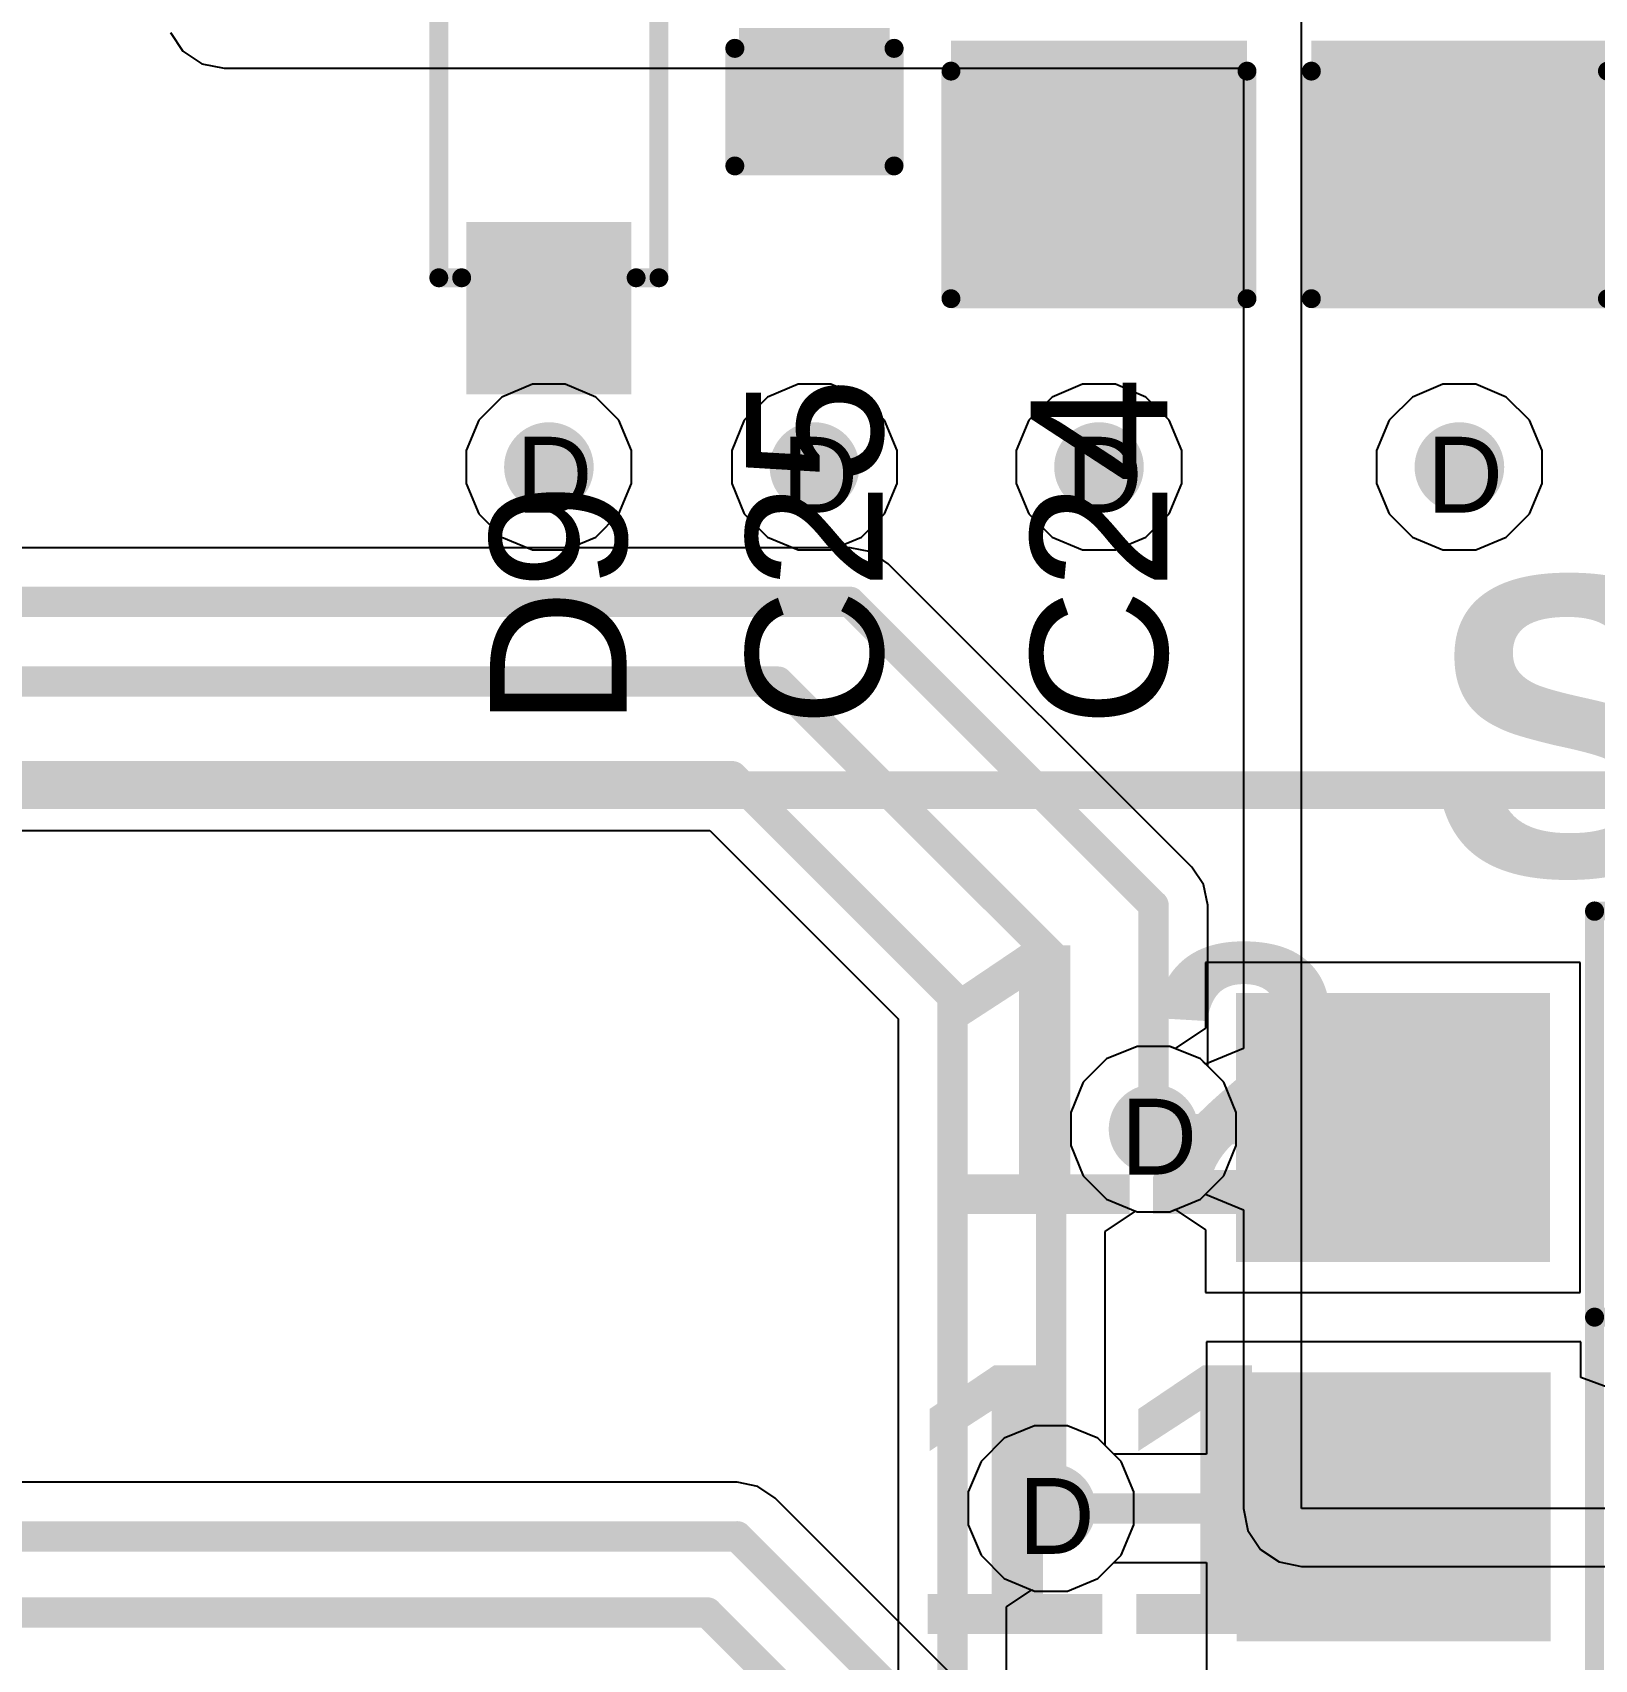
# Model space of a CAD drawing. Header units: inches. Extents: x -11 to 5428, y 0 to 5423.
# Drawn here: x 299.07 to 309.53, y 49.18 to 60.07 of the extents above; entities that cross this region are included whole.
import ezdxf

# ---------------------------------------------------------------- set-up
doc = ezdxf.new("R2010")
doc.units = ezdxf.units.IN
for name, color, linetype in [('Bottom Layer', 5, 'Continuous'), ('Dimension', 6, 'Continuous'), ('Drill Drawing', 1, 'Continuous'), ('GND', 16, 'Continuous'), ('PWR', 76, 'Continuous'), ('Top Layer', 1, 'Continuous'), ('Top Overlay', 2, 'Continuous'), ('Top Paste', 8, 'Continuous'), ('Top Solder', 216, 'Continuous'), ('Via Holes', 16, 'Continuous')]:
    doc.layers.add(name, color=color, linetype=linetype)
doc.styles.add('Arial', font='', dxfattribs={"height": 0.2})
doc.styles.add('Arial_Bold', font='', dxfattribs={"height": 0.2})
doc.styles.get('Arial').set_extended_font_data('Arial')
doc.styles.get('Arial_Bold').set_extended_font_data('Arial', bold=True)

# ---------------------------------------------------------------- blocks, each defined once
blk = doc.blocks.new('C___1206_581')
at = {"layer": 'Top Layer'}
for points in [[(-2.032, 0.889), (-0.508, 0.889), (-0.508, -0.889), (-2.032, -0.889)], [(0.508, 0.889), (2.032, 0.889), (2.032, -0.889), (0.508, -0.889)]]:
    blk.add_hatch(color=1, dxfattribs=at).paths.add_polyline_path(points)
at = {"layer": 'Top Paste'}
for points in [[(-2.032, 0.889), (-0.508, 0.889), (-0.508, -0.889), (-2.032, -0.889)], [(0.508, 0.889), (2.032, 0.889), (2.032, -0.889), (0.508, -0.889)]]:
    blk.add_hatch(color=8, dxfattribs=at).paths.add_polyline_path(points)
at = {"layer": 'Top Solder'}
for points in [[(-2.134, 0.991), (-0.406, 0.991), (-0.406, -0.991), (-2.134, -0.991)], [(0.406, 0.991), (2.134, 0.991), (2.134, -0.991), (0.406, -0.991)]]:
    blk.add_hatch(color=216, dxfattribs=at).paths.add_polyline_path(points)
at = {"layer": 'Top Overlay'}
for points in [[(-2.134, 0.991, 0.127, 0.127, 0), (-2.134, -0.991, 0.127, 0.127, 0)], [(-2.134, 0.991, 0.127, 0.127, 0), (-0.61, 0.991, 0.127, 0.127, 0)], [(0.61, 0.991, 0.127, 0.127, 0), (2.134, 0.991, 0.127, 0.127, 0)], [(2.134, 0.991, 0.127, 0.127, 0), (2.134, -0.991, 0.127, 0.127, 0)], [(-2.134, -0.991, 0.127, 0.127, 0), (-0.61, -0.991, 0.127, 0.127, 0)], [(0.61, -0.991, 0.127, 0.127, 0), (2.134, -0.991, 0.127, 0.127, 0)]]:
    blk.add_lwpolyline(points, format="xyseb", dxfattribs=at)
for points in [[(-2.165, 0.991, 0.0635, 0.0635, 1), (-2.102, 0.991, 0.0635, 0.0635, 1)], [(-2.165, 0.991, 0.0635, 0.0635, 1), (-2.102, 0.991, 0.0635, 0.0635, 1)], [(-0.641, 0.991, 0.0635, 0.0635, 1), (-0.578, 0.991, 0.0635, 0.0635, 1)], [(0.578, 0.991, 0.0635, 0.0635, 1), (0.641, 0.991, 0.0635, 0.0635, 1)], [(2.102, 0.991, 0.0635, 0.0635, 1), (2.165, 0.991, 0.0635, 0.0635, 1)], [(2.102, 0.991, 0.0635, 0.0635, 1), (2.165, 0.991, 0.0635, 0.0635, 1)], [(-2.165, -0.991, 0.0635, 0.0635, 1), (-2.102, -0.991, 0.0635, 0.0635, 1)], [(-2.165, -0.991, 0.0635, 0.0635, 1), (-2.102, -0.991, 0.0635, 0.0635, 1)], [(-0.641, -0.991, 0.0635, 0.0635, 1), (-0.578, -0.991, 0.0635, 0.0635, 1)], [(0.578, -0.991, 0.0635, 0.0635, 1), (0.641, -0.991, 0.0635, 0.0635, 1)], [(2.102, -0.991, 0.0635, 0.0635, 1), (2.165, -0.991, 0.0635, 0.0635, 1)], [(2.102, -0.991, 0.0635, 0.0635, 1), (2.165, -0.991, 0.0635, 0.0635, 1)]]:
    blk.add_lwpolyline(points, format="xyseb", close=True, dxfattribs=at)
blk = doc.blocks.new('C___1206_582')
at = {"layer": 'Top Layer'}
for points in [[(-2.032, 0.889), (-0.508, 0.889), (-0.508, -0.889), (-2.032, -0.889)], [(0.508, 0.889), (2.032, 0.889), (2.032, -0.889), (0.508, -0.889)]]:
    blk.add_hatch(color=1, dxfattribs=at).paths.add_polyline_path(points)
at = {"layer": 'Top Paste'}
for points in [[(-2.032, 0.889), (-0.508, 0.889), (-0.508, -0.889), (-2.032, -0.889)], [(0.508, 0.889), (2.032, 0.889), (2.032, -0.889), (0.508, -0.889)]]:
    blk.add_hatch(color=8, dxfattribs=at).paths.add_polyline_path(points)
at = {"layer": 'Top Solder'}
for points in [[(-2.134, 0.991), (-0.406, 0.991), (-0.406, -0.991), (-2.134, -0.991)], [(0.406, 0.991), (2.134, 0.991), (2.134, -0.991), (0.406, -0.991)]]:
    blk.add_hatch(color=216, dxfattribs=at).paths.add_polyline_path(points)
at = {"layer": 'Top Overlay'}
for points in [[(-2.134, 0.991, 0.127, 0.127, 0), (-2.134, -0.991, 0.127, 0.127, 0)], [(-2.134, 0.991, 0.127, 0.127, 0), (-0.61, 0.991, 0.127, 0.127, 0)], [(0.61, 0.991, 0.127, 0.127, 0), (2.134, 0.991, 0.127, 0.127, 0)], [(2.134, 0.991, 0.127, 0.127, 0), (2.134, -0.991, 0.127, 0.127, 0)], [(-2.134, -0.991, 0.127, 0.127, 0), (-0.61, -0.991, 0.127, 0.127, 0)], [(0.61, -0.991, 0.127, 0.127, 0), (2.134, -0.991, 0.127, 0.127, 0)]]:
    blk.add_lwpolyline(points, format="xyseb", dxfattribs=at)
for points in [[(-2.165, 0.991, 0.0635, 0.0635, 1), (-2.102, 0.991, 0.0635, 0.0635, 1)], [(-2.165, 0.991, 0.0635, 0.0635, 1), (-2.102, 0.991, 0.0635, 0.0635, 1)], [(-0.641, 0.991, 0.0635, 0.0635, 1), (-0.578, 0.991, 0.0635, 0.0635, 1)], [(0.578, 0.991, 0.0635, 0.0635, 1), (0.641, 0.991, 0.0635, 0.0635, 1)], [(2.102, 0.991, 0.0635, 0.0635, 1), (2.165, 0.991, 0.0635, 0.0635, 1)], [(2.102, 0.991, 0.0635, 0.0635, 1), (2.165, 0.991, 0.0635, 0.0635, 1)], [(-2.165, -0.991, 0.0635, 0.0635, 1), (-2.102, -0.991, 0.0635, 0.0635, 1)], [(-2.165, -0.991, 0.0635, 0.0635, 1), (-2.102, -0.991, 0.0635, 0.0635, 1)], [(-0.641, -0.991, 0.0635, 0.0635, 1), (-0.578, -0.991, 0.0635, 0.0635, 1)], [(0.578, -0.991, 0.0635, 0.0635, 1), (0.641, -0.991, 0.0635, 0.0635, 1)], [(2.102, -0.991, 0.0635, 0.0635, 1), (2.165, -0.991, 0.0635, 0.0635, 1)], [(2.102, -0.991, 0.0635, 0.0635, 1), (2.165, -0.991, 0.0635, 0.0635, 1)]]:
    blk.add_lwpolyline(points, format="xyseb", close=True, dxfattribs=at)
blk = doc.blocks.new('C___0603_583')
at = {"layer": 'Top Layer'}
for points in [[(-0.381, 0.445), (-0.381, -0.444), (-1.143, -0.444), (-1.143, 0.445)], [(1.143, 0.445), (1.143, -0.444), (0.381, -0.444), (0.381, 0.445)]]:
    blk.add_hatch(color=1, dxfattribs=at).paths.add_polyline_path(points)
at = {"layer": 'Top Paste'}
for points in [[(-0.381, 0.445), (-0.381, -0.444), (-1.143, -0.444), (-1.143, 0.445)], [(1.143, 0.445), (1.143, -0.444), (0.381, -0.444), (0.381, 0.445)]]:
    blk.add_hatch(color=8, dxfattribs=at).paths.add_polyline_path(points)
at = {"layer": 'Top Solder'}
for points in [[(-0.321, 0.505), (-0.321, -0.504), (-1.203, -0.504), (-1.203, 0.505)], [(1.203, 0.505), (1.203, -0.504), (0.321, -0.504), (0.321, 0.505)]]:
    blk.add_hatch(color=216, dxfattribs=at).paths.add_polyline_path(points)
at = {"layer": 'Top Overlay'}
for points in [[(-1.245, 0.533, 0.127, 0.127, 0), (-1.245, -0.533, 0.127, 0.127, 0)], [(-1.245, 0.533, 0.127, 0.127, 0), (-0.457, 0.533, 0.127, 0.127, 0)], [(0.457, 0.533, 0.127, 0.127, 0), (1.245, 0.533, 0.127, 0.127, 0)], [(1.245, 0.533, 0.127, 0.127, 0), (1.245, -0.533, 0.127, 0.127, 0)], [(-1.245, -0.533, 0.127, 0.127, 0), (-0.457, -0.533, 0.127, 0.127, 0)], [(0.457, -0.533, 0.127, 0.127, 0), (1.245, -0.533, 0.127, 0.127, 0)]]:
    blk.add_lwpolyline(points, format="xyseb", dxfattribs=at)
for points in [[(-1.276, 0.533, 0.0635, 0.0635, 1), (-1.213, 0.533, 0.0635, 0.0635, 1)], [(-1.276, 0.533, 0.0635, 0.0635, 1), (-1.213, 0.533, 0.0635, 0.0635, 1)], [(-0.489, 0.533, 0.0635, 0.0635, 1), (-0.425, 0.533, 0.0635, 0.0635, 1)], [(0.425, 0.533, 0.0635, 0.0635, 1), (0.489, 0.533, 0.0635, 0.0635, 1)], [(1.213, 0.533, 0.0635, 0.0635, 1), (1.276, 0.533, 0.0635, 0.0635, 1)], [(1.213, 0.533, 0.0635, 0.0635, 1), (1.276, 0.533, 0.0635, 0.0635, 1)], [(-1.276, -0.533, 0.0635, 0.0635, 1), (-1.213, -0.533, 0.0635, 0.0635, 1)], [(-1.276, -0.533, 0.0635, 0.0635, 1), (-1.213, -0.533, 0.0635, 0.0635, 1)], [(-0.489, -0.533, 0.0635, 0.0635, 1), (-0.425, -0.533, 0.0635, 0.0635, 1)], [(0.425, -0.533, 0.0635, 0.0635, 1), (0.489, -0.533, 0.0635, 0.0635, 1)], [(1.213, -0.533, 0.0635, 0.0635, 1), (1.276, -0.533, 0.0635, 0.0635, 1)], [(1.213, -0.533, 0.0635, 0.0635, 1), (1.276, -0.533, 0.0635, 0.0635, 1)]]:
    blk.add_lwpolyline(points, format="xyseb", close=True, dxfattribs=at)
blk = doc.blocks.new('SOD_123_603')
at = {"layer": 'Top Layer'}
for points in [[(-1.1, 0.45), (-1.1, -0.45), (-2.05, -0.45), (-2.05, 0.45)], [(2.05, 0.45), (2.05, -0.45), (1.1, -0.45), (1.1, 0.45)]]:
    blk.add_hatch(color=1, dxfattribs=at).paths.add_polyline_path(points)
at = {"layer": 'Top Overlay'}
for points in [[(0.965, 0.508), (2.819, 0.508), (2.819, 0.8), (0.965, 0.8)], [(2.122, -0.788), (2.822, -0.788), (2.822, 0.787), (2.122, 0.787)], [(0.965, -0.8), (2.819, -0.8), (2.819, -0.508), (0.965, -0.508)]]:
    blk.add_hatch(color=2, dxfattribs=at).paths.add_polyline_path(points)
at = {"layer": 'Top Paste'}
for points in [[(-1.1, 0.45), (-1.1, -0.45), (-2.05, -0.45), (-2.05, 0.45)], [(2.05, 0.45), (2.05, -0.45), (1.1, -0.45), (1.1, 0.45)]]:
    blk.add_hatch(color=8, dxfattribs=at).paths.add_polyline_path(points)
at = {"layer": 'Top Solder'}
for points in [[(-0.998, 0.552), (-0.998, -0.552), (-2.152, -0.552), (-2.152, 0.552)], [(2.152, 0.552), (2.152, -0.552), (0.998, -0.552), (0.998, 0.552)]]:
    blk.add_hatch(color=216, dxfattribs=at).paths.add_polyline_path(points)
at = {"layer": 'Top Overlay'}
for points in [[(-1.372, 0.737, 0.127, 0.127, 0), (-1.372, 0.584, 0.127, 0.127, 0)], [(-1.372, 0.737, 0.127, 0.127, 0), (0.965, 0.737, 0.127, 0.127, 0)], [(-1.372, -0.584, 0.127, 0.127, 0), (-1.372, -0.737, 0.127, 0.127, 0)], [(-1.372, -0.737, 0.127, 0.127, 0), (0.965, -0.737, 0.127, 0.127, 0)]]:
    blk.add_lwpolyline(points, format="xyseb", dxfattribs=at)
for points in [[(-1.403, 0.737, 0.0635, 0.0635, 1), (-1.34, 0.737, 0.0635, 0.0635, 1)], [(-1.403, 0.737, 0.0635, 0.0635, 1), (-1.34, 0.737, 0.0635, 0.0635, 1)], [(0.933, 0.737, 0.0635, 0.0635, 1), (0.997, 0.737, 0.0635, 0.0635, 1)], [(-1.403, 0.584, 0.0635, 0.0635, 1), (-1.34, 0.584, 0.0635, 0.0635, 1)], [(-1.403, -0.584, 0.0635, 0.0635, 1), (-1.34, -0.584, 0.0635, 0.0635, 1)], [(-1.403, -0.737, 0.0635, 0.0635, 1), (-1.34, -0.737, 0.0635, 0.0635, 1)], [(-1.403, -0.737, 0.0635, 0.0635, 1), (-1.34, -0.737, 0.0635, 0.0635, 1)], [(0.933, -0.737, 0.0635, 0.0635, 1), (0.997, -0.737, 0.0635, 0.0635, 1)]]:
    blk.add_lwpolyline(points, format="xyseb", close=True, dxfattribs=at)
blk = doc.blocks.new('DSIC07LS_P_647')
at = {"layer": 'Top Layer'}
for points in [[(6.77, 5.45), (8.47, 5.45), (8.47, 3.45), (6.77, 3.45)], [(4.23, 5.445), (5.93, 5.445), (5.93, 3.445), (4.23, 3.445)]]:
    blk.add_hatch(color=1, dxfattribs=at).paths.add_polyline_path(points)
at = {"layer": 'Top Paste'}
for points in [[(6.77, 5.45), (8.47, 5.45), (8.47, 3.45), (6.77, 3.45)], [(4.23, 5.445), (5.93, 5.445), (5.93, 3.445), (4.23, 3.445)]]:
    blk.add_hatch(color=8, dxfattribs=at).paths.add_polyline_path(points)
at = {"layer": 'Top Solder'}
for points in [[(4.179, 5.496), (5.981, 5.496), (5.981, 3.394), (4.179, 3.394)], [(6.719, 5.501), (8.521, 5.501), (8.521, 3.399), (6.719, 3.399)]]:
    blk.add_hatch(color=216, dxfattribs=at).paths.add_polyline_path(points)
at = {"layer": 'Top Overlay'}
for points in [[(-9.068, 3.1, 0.127, 0.127, 0), (9.068, 3.1, 0.127, 0.127, 0)], [(6.35, 3.1, 0.127, 0.127, 0), (6.35, -3.1, 0.127, 0.127, 0)], [(9.07, 3.1, 0.127, 0.127, 0), (9.07, -3.1, 0.127, 0.127, 0)]]:
    blk.add_lwpolyline(points, format="xyseb", dxfattribs=at)
for points in [[(6.318, 3.1, 0.0635, 0.0635, 1), (6.382, 3.1, 0.0635, 0.0635, 1)], [(9.036, 3.1, 0.0635, 0.0635, 1), (9.1, 3.1, 0.0635, 0.0635, 1)], [(9.038, 3.1, 0.0635, 0.0635, 1), (9.102, 3.1, 0.0635, 0.0635, 1)]]:
    blk.add_lwpolyline(points, format="xyseb", close=True, dxfattribs=at)

msp = doc.modelspace()

# ---------------------------------------------------------------- hatches: boundary and pattern name
at = {"layer": 'Bottom Layer'}
h = msp.add_hatch(color=5, dxfattribs=at)
edge = h.paths.add_edge_path()
edge.add_arc((302.53, 57.164), 0.3, 0, 360)
h = msp.add_hatch(color=5, dxfattribs=at)
edge = h.paths.add_edge_path()
edge.add_arc((304.308, 57.164), 0.3, 0, 360)
h = msp.add_hatch(color=5, dxfattribs=at)
edge = h.paths.add_edge_path()
edge.add_arc((306.213, 57.164), 0.3, 0, 360)
h = msp.add_hatch(color=5, dxfattribs=at)
edge = h.paths.add_edge_path()
edge.add_arc((308.626, 57.164), 0.3, 0, 360)
h = msp.add_hatch(color=5, dxfattribs=at)
edge = h.paths.add_edge_path()
edge.add_arc((306.578, 52.73), 0.3, 0, 360)
h = msp.add_hatch(color=5, dxfattribs=at)
edge = h.paths.add_edge_path()
edge.add_arc((305.892, 50.19), 0.3, 0, 360)
at = {"layer": 'GND'}
h = msp.add_hatch(color=16, dxfattribs=at)
edge = h.paths.add_edge_path()
edge.add_arc((302.53, 57.164), 0.3, 0, 360)
h = msp.add_hatch(color=16, dxfattribs=at)
edge = h.paths.add_edge_path()
edge.add_arc((304.308, 57.164), 0.3, 0, 360)
h = msp.add_hatch(color=16, dxfattribs=at)
edge = h.paths.add_edge_path()
edge.add_arc((306.213, 57.164), 0.3, 0, 360)
h = msp.add_hatch(color=16, dxfattribs=at)
edge = h.paths.add_edge_path()
edge.add_arc((308.626, 57.164), 0.3, 0, 360)
h = msp.add_hatch(color=16, dxfattribs=at)
edge = h.paths.add_edge_path()
edge.add_arc((306.578, 52.73), 0.3, 0, 360)
h = msp.add_hatch(color=16, dxfattribs=at)
edge = h.paths.add_edge_path()
edge.add_arc((305.892, 50.19), 0.3, 0, 360)
at = {"layer": 'PWR'}
h = msp.add_hatch(color=76, dxfattribs=at)
edge = h.paths.add_edge_path()
edge.add_arc((302.53, 57.164), 0.3, 0, 360)
h = msp.add_hatch(color=76, dxfattribs=at)
edge = h.paths.add_edge_path()
edge.add_arc((304.308, 57.164), 0.3, 0, 360)
h = msp.add_hatch(color=76, dxfattribs=at)
edge = h.paths.add_edge_path()
edge.add_arc((306.213, 57.164), 0.3, 0, 360)
h = msp.add_hatch(color=76, dxfattribs=at)
edge = h.paths.add_edge_path()
edge.add_arc((308.626, 57.164), 0.3, 0, 360)
h = msp.add_hatch(color=76, dxfattribs=at)
edge = h.paths.add_edge_path()
edge.add_arc((306.578, 52.73), 0.3, 0, 360)
h = msp.add_hatch(color=76, dxfattribs=at)
edge = h.paths.add_edge_path()
edge.add_arc((305.892, 50.19), 0.3, 0, 360)
at = {"layer": 'Top Layer'}
h = msp.add_hatch(color=1, dxfattribs=at)
edge = h.paths.add_edge_path()
edge.add_arc((302.53, 57.164), 0.3, 0, 360)
h = msp.add_hatch(color=1, dxfattribs=at)
edge = h.paths.add_edge_path()
edge.add_arc((304.308, 57.164), 0.3, 0, 360)
h = msp.add_hatch(color=1, dxfattribs=at)
edge = h.paths.add_edge_path()
edge.add_arc((306.213, 57.164), 0.3, 0, 360)
h = msp.add_hatch(color=1, dxfattribs=at)
edge = h.paths.add_edge_path()
edge.add_arc((308.626, 57.164), 0.3, 0, 360)
h = msp.add_hatch(color=1, dxfattribs=at)
edge = h.paths.add_edge_path()
edge.add_arc((306.578, 52.73), 0.3, 0, 360)
h = msp.add_hatch(color=1, dxfattribs=at)
edge = h.paths.add_edge_path()
edge.add_arc((305.892, 50.19), 0.3, 0, 360)
at = {"layer": 'Via Holes'}
h = msp.add_hatch(color=7, dxfattribs=at)
edge = h.paths.add_edge_path()
edge.add_arc((302.53, 57.164), 0.15, 0, 360)
h = msp.add_hatch(color=7, dxfattribs=at)
edge = h.paths.add_edge_path()
edge.add_arc((304.308, 57.164), 0.15, 0, 360)
h = msp.add_hatch(color=7, dxfattribs=at)
edge = h.paths.add_edge_path()
edge.add_arc((306.213, 57.164), 0.15, 0, 360)
h = msp.add_hatch(color=7, dxfattribs=at)
edge = h.paths.add_edge_path()
edge.add_arc((308.626, 57.164), 0.15, 0, 360)
h = msp.add_hatch(color=7, dxfattribs=at)
edge = h.paths.add_edge_path()
edge.add_arc((306.578, 52.73), 0.15, 0, 360)
h = msp.add_hatch(color=7, dxfattribs=at)
edge = h.paths.add_edge_path()
edge.add_arc((305.892, 50.19), 0.15, 0, 360)

# ---------------------------------------------------------------- linework, layer by layer
at = {"layer": 'Bottom Layer'}
for p, q in [((304.546, 56.624), (283.832, 56.624)), ((304.685, 56.596), (304.546, 56.624)), ((304.546, 56.624), (304.546, 56.624)), ((304.802, 56.517), (304.685, 56.596)), ((306.834, 54.485), (304.802, 56.517)), ((292.245, 54.731), (303.608, 54.731)), ((303.608, 54.731), (304.869, 53.469)), ((306.913, 54.368), (306.834, 54.485)), ((306.834, 54.485), (306.834, 54.485)), ((306.941, 54.229), (306.913, 54.368)), ((306.941, 53.151), (306.941, 54.229)), ((306.941, 54.229), (306.941, 54.229)), ((304.869, 53.469), (304.869, 43.002)), ((307.048, 53.044), (306.941, 53.151)), ((307.132, 52.841), (307.048, 53.044)), ((307.132, 52.62), (307.132, 52.841)), ((307.048, 52.417), (307.132, 52.62)), ((306.892, 52.261), (307.048, 52.417)), ((306.688, 52.176), (306.892, 52.261)), ((306.255, 52.045), (306.458, 52.18)), ((306.458, 52.18), (306.468, 52.176)), ((306.468, 52.176), (306.688, 52.176)), ((306.255, 50.611), (306.255, 52.045)), ((306.362, 50.504), (306.255, 50.611)), ((306.446, 50.301), (306.362, 50.504)), ((306.446, 50.08), (306.446, 50.301)), ((306.362, 49.877), (306.446, 50.08)), ((306.206, 49.721), (306.362, 49.877)), ((306.002, 49.636), (306.206, 49.721)), ((305.594, 49.531), (305.763, 49.644)), ((305.763, 49.644), (305.782, 49.636)), ((305.782, 49.636), (306.002, 49.636)), ((305.594, 43.002), (305.594, 49.531))]:
    msp.add_line(p, q, dxfattribs=at)
for points in [[(283.411, 56.261, 0.203, 0.203, 0), (304.546, 56.261, 0.203, 0.203, 0)], [(304.546, 56.261, 0.203, 0.203, 0), (306.578, 54.229, 0.203, 0.203, 0)], [(286.409, 55.727, 0.203, 0.203, 0), (304.064, 55.727, 0.203, 0.203, 0)], [(304.064, 55.727, 0.203, 0.203, 0), (305.892, 53.899, 0.203, 0.203, 0)], [(288.209, 55.093, 0.203, 0.203, 0), (303.758, 55.093, 0.203, 0.203, 0)], [(303.758, 55.093, 0.203, 0.203, 0), (305.232, 53.619, 0.203, 0.203, 0)], [(306.578, 52.73, 0.203, 0.203, 0), (306.578, 54.229, 0.203, 0.203, 0)], [(305.892, 50.19, 0.203, 0.203, 0), (305.892, 53.899, 0.203, 0.203, 0)], [(305.232, 42.581, 0.203, 0.203, 0), (305.232, 53.619, 0.203, 0.203, 0)]]:
    msp.add_lwpolyline(points, format="xyseb", dxfattribs=at)
for points in [[(304.495, 56.261, 0.102, 0.102, 1), (304.597, 56.261, 0.102, 0.102, 1)], [(304.495, 56.261, 0.102, 0.102, 1), (304.597, 56.261, 0.102, 0.102, 1)], [(304.014, 55.727, 0.102, 0.102, 1), (304.115, 55.727, 0.102, 0.102, 1)], [(304.014, 55.727, 0.102, 0.102, 1), (304.115, 55.727, 0.102, 0.102, 1)], [(303.707, 55.093, 0.102, 0.102, 1), (303.809, 55.093, 0.102, 0.102, 1)], [(303.707, 55.093, 0.102, 0.102, 1), (303.809, 55.093, 0.102, 0.102, 1)], [(306.527, 54.229, 0.102, 0.102, 1), (306.629, 54.229, 0.102, 0.102, 1)], [(306.527, 54.229, 0.102, 0.102, 1), (306.629, 54.229, 0.102, 0.102, 1)], [(305.841, 53.899, 0.102, 0.102, 1), (305.943, 53.899, 0.102, 0.102, 1)], [(305.841, 53.899, 0.102, 0.102, 1), (305.943, 53.899, 0.102, 0.102, 1)], [(305.181, 53.619, 0.102, 0.102, 1), (305.283, 53.619, 0.102, 0.102, 1)], [(305.181, 53.619, 0.102, 0.102, 1), (305.283, 53.619, 0.102, 0.102, 1)], [(306.527, 52.73, 0.102, 0.102, 1), (306.629, 52.73, 0.102, 0.102, 1)], [(305.841, 50.19, 0.102, 0.102, 1), (305.943, 50.19, 0.102, 0.102, 1)]]:
    msp.add_lwpolyline(points, format="xyseb", close=True, dxfattribs=at)
at = {"layer": 'Dimension'}
msp.add_lwpolyline([(0, 55, 0.254, 0.254, 0), (344, 55, 0.254, 0.254, 0)], format="xyseb", dxfattribs=at)
at = {"layer": 'GND'}
for p, q in [((306.468, 53.284), (306.264, 53.2)), ((306.688, 53.284), (306.468, 53.284)), ((306.892, 53.2), (306.688, 53.284)), ((306.264, 53.2), (306.108, 53.044)), ((307.048, 53.044), (306.892, 53.2)), ((306.108, 53.044), (306.024, 52.841)), ((307.132, 52.841), (307.048, 53.044)), ((306.024, 52.841), (306.024, 52.62)), ((307.132, 52.62), (307.132, 52.841)), ((306.024, 52.62), (306.108, 52.417)), ((307.048, 52.417), (307.132, 52.62)), ((306.108, 52.417), (306.264, 52.261)), ((306.892, 52.261), (307.048, 52.417)), ((306.264, 52.261), (306.468, 52.176)), ((306.688, 52.176), (306.892, 52.261)), ((306.468, 52.176), (306.688, 52.176)), ((305.782, 50.744), (305.578, 50.66)), ((306.002, 50.744), (305.782, 50.744)), ((306.206, 50.66), (306.002, 50.744)), ((305.578, 50.66), (305.423, 50.504)), ((306.362, 50.504), (306.206, 50.66)), ((305.423, 50.504), (305.338, 50.301)), ((306.446, 50.301), (306.362, 50.504)), ((305.338, 50.301), (305.338, 50.08)), ((306.446, 50.08), (306.446, 50.301)), ((305.338, 50.08), (305.423, 49.877)), ((306.362, 49.877), (306.446, 50.08)), ((305.423, 49.877), (305.578, 49.721)), ((306.206, 49.721), (306.362, 49.877)), ((305.578, 49.721), (305.782, 49.636)), ((306.002, 49.636), (306.206, 49.721)), ((305.782, 49.636), (306.002, 49.636))]:
    msp.add_line(p, q, dxfattribs=at)
at = {"layer": 'PWR'}
for p, q in [((307.569, 50.19), (307.569, 60.223)), ((299.996, 60.075), (300.08, 59.949)), ((300.08, 59.949), (300.206, 59.865)), ((300.206, 59.865), (300.355, 59.835)), ((300.355, 59.835), (307.18, 59.835)), ((307.18, 59.835), (307.18, 53.271)), ((302.42, 57.718), (302.216, 57.633)), ((302.64, 57.718), (302.42, 57.718)), ((302.844, 57.633), (302.64, 57.718)), ((304.198, 57.718), (303.994, 57.633)), ((304.418, 57.718), (304.198, 57.718)), ((304.622, 57.633), (304.418, 57.718)), ((306.103, 57.718), (305.899, 57.633)), ((306.323, 57.718), (306.103, 57.718)), ((306.527, 57.633), (306.323, 57.718)), ((308.516, 57.718), (308.312, 57.633)), ((308.736, 57.718), (308.516, 57.718)), ((308.94, 57.633), (308.736, 57.718)), ((302.216, 57.633), (302.06, 57.477)), ((302.999, 57.477), (302.844, 57.633)), ((303.994, 57.633), (303.838, 57.477)), ((304.777, 57.477), (304.622, 57.633)), ((305.899, 57.633), (305.743, 57.477)), ((306.682, 57.477), (306.527, 57.633)), ((308.312, 57.633), (308.156, 57.477)), ((309.095, 57.477), (308.94, 57.633)), ((302.06, 57.477), (301.976, 57.274)), ((303.084, 57.274), (302.999, 57.477)), ((303.838, 57.477), (303.754, 57.274)), ((304.862, 57.274), (304.777, 57.477)), ((305.743, 57.477), (305.659, 57.274)), ((306.767, 57.274), (306.682, 57.477)), ((308.156, 57.477), (308.072, 57.274)), ((309.18, 57.274), (309.095, 57.477)), ((301.976, 57.274), (301.976, 57.053)), ((303.084, 57.053), (303.084, 57.274)), ((303.754, 57.274), (303.754, 57.053)), ((304.862, 57.053), (304.862, 57.274)), ((305.659, 57.274), (305.659, 57.053)), ((306.767, 57.053), (306.767, 57.274)), ((308.072, 57.274), (308.072, 57.053)), ((309.18, 57.053), (309.18, 57.274)), ((301.976, 57.053), (302.06, 56.85)), ((302.999, 56.85), (303.084, 57.053)), ((303.754, 57.053), (303.838, 56.85)), ((304.777, 56.85), (304.862, 57.053)), ((305.659, 57.053), (305.743, 56.85)), ((306.682, 56.85), (306.767, 57.053)), ((308.072, 57.053), (308.156, 56.85)), ((309.095, 56.85), (309.18, 57.053)), ((302.06, 56.85), (302.216, 56.694)), ((302.844, 56.694), (302.999, 56.85)), ((303.838, 56.85), (303.994, 56.694)), ((304.622, 56.694), (304.777, 56.85)), ((305.743, 56.85), (305.899, 56.694)), ((306.527, 56.694), (306.682, 56.85)), ((308.156, 56.85), (308.312, 56.694)), ((308.94, 56.694), (309.095, 56.85)), ((302.216, 56.694), (302.42, 56.61)), ((302.64, 56.61), (302.844, 56.694)), ((303.994, 56.694), (304.198, 56.61)), ((304.418, 56.61), (304.622, 56.694)), ((305.899, 56.694), (306.103, 56.61)), ((306.323, 56.61), (306.527, 56.694)), ((308.312, 56.694), (308.516, 56.61)), ((308.736, 56.61), (308.94, 56.694)), ((302.42, 56.61), (302.64, 56.61)), ((304.198, 56.61), (304.418, 56.61)), ((306.103, 56.61), (306.323, 56.61)), ((308.516, 56.61), (308.736, 56.61)), ((306.468, 53.284), (306.264, 53.2)), ((306.688, 53.284), (306.468, 53.284)), ((306.892, 53.2), (306.688, 53.284)), ((306.264, 53.2), (306.108, 53.044)), ((306.926, 53.166), (306.892, 53.2)), ((307.18, 53.271), (306.926, 53.166)), ((306.108, 53.044), (306.024, 52.841)), ((306.024, 52.841), (306.024, 52.62)), ((306.024, 52.62), (306.108, 52.417)), ((306.108, 52.417), (306.264, 52.261)), ((306.264, 52.261), (306.468, 52.176)), ((306.688, 52.176), (306.892, 52.261)), ((306.892, 52.261), (306.926, 52.295)), ((306.926, 52.295), (307.18, 52.19)), ((307.18, 52.19), (307.18, 50.19)), ((306.468, 52.176), (306.688, 52.176)), ((305.782, 50.744), (305.578, 50.66)), ((306.002, 50.744), (305.782, 50.744)), ((306.206, 50.66), (306.002, 50.744)), ((305.578, 50.66), (305.423, 50.504)), ((306.362, 50.504), (306.206, 50.66)), ((305.423, 50.504), (305.338, 50.301)), ((306.446, 50.301), (306.362, 50.504)), ((305.338, 50.301), (305.338, 50.08)), ((306.446, 50.08), (306.446, 50.301)), ((307.18, 50.19), (307.21, 50.042)), ((312.108, 50.19), (307.569, 50.19)), ((305.338, 50.08), (305.423, 49.877)), ((306.362, 49.877), (306.446, 50.08)), ((307.21, 50.042), (307.294, 49.916)), ((307.294, 49.916), (307.42, 49.832)), ((305.423, 49.877), (305.578, 49.721)), ((306.206, 49.721), (306.362, 49.877)), ((307.42, 49.832), (307.569, 49.802)), ((307.569, 49.802), (312.108, 49.802)), ((305.578, 49.721), (305.782, 49.636)), ((306.002, 49.636), (306.206, 49.721)), ((305.782, 49.636), (306.002, 49.636))]:
    msp.add_line(p, q, dxfattribs=at)
at = {"layer": 'Top Layer'}
for p, q in [((309.435, 53.845), (306.927, 53.845)), ((306.927, 53.845), (306.927, 53.406)), ((309.435, 51.637), (309.435, 53.845)), ((306.927, 53.406), (306.724, 53.27)), ((306.468, 53.284), (306.264, 53.2)), ((306.688, 53.284), (306.468, 53.284)), ((306.724, 53.27), (306.688, 53.284)), ((306.264, 53.2), (306.108, 53.044)), ((306.108, 53.044), (306.024, 52.841)), ((306.024, 52.841), (306.024, 52.62)), ((306.024, 52.62), (306.108, 52.417)), ((306.108, 52.417), (306.264, 52.261)), ((306.264, 52.261), (306.468, 52.176)), ((306.688, 52.176), (306.724, 52.191)), ((306.724, 52.191), (306.927, 52.055)), ((306.468, 52.176), (306.688, 52.176)), ((306.927, 52.055), (306.927, 51.637)), ((306.927, 51.637), (309.435, 51.637)), ((309.44, 51.305), (306.932, 51.305)), ((306.932, 51.305), (306.932, 50.553)), ((309.44, 51.066), (309.44, 51.305)), ((309.616, 51.002), (309.44, 51.066)), ((305.782, 50.744), (305.578, 50.66)), ((306.002, 50.744), (305.782, 50.744)), ((306.206, 50.66), (306.002, 50.744)), ((305.578, 50.66), (305.423, 50.504)), ((306.313, 50.553), (306.206, 50.66)), ((305.423, 50.504), (305.338, 50.301)), ((306.932, 50.553), (306.313, 50.553)), ((303.79, 50.366), (295.465, 50.366)), ((303.928, 50.338), (303.79, 50.366)), ((303.79, 50.366), (303.79, 50.366)), ((304.046, 50.259), (303.928, 50.338)), ((306.282, 48.023), (304.046, 50.259)), ((305.338, 50.301), (305.338, 50.08)), ((305.338, 50.08), (305.423, 49.877)), ((305.423, 49.877), (305.578, 49.721)), ((306.206, 49.721), (306.313, 49.828)), ((306.313, 49.828), (306.932, 49.828)), ((306.932, 49.828), (306.932, 49.097)), ((305.578, 49.721), (305.782, 49.636)), ((306.002, 49.636), (306.206, 49.721)), ((305.782, 49.636), (306.002, 49.636))]:
    msp.add_line(p, q, dxfattribs=at)
for points in [[(308.171, 52.73, 0.203, 0.203, 0), (308.181, 52.741, 0.203, 0.203, 0)], [(306.578, 52.73, 0.203, 0.203, 0), (308.171, 52.73, 0.203, 0.203, 0)], [(305.892, 50.19, 0.203, 0.203, 0), (308.176, 50.19, 0.203, 0.203, 0)], [(308.176, 50.19, 0.203, 0.203, 0), (308.186, 50.201, 0.203, 0.203, 0)], [(295.315, 50.003, 0.203, 0.203, 0), (303.79, 50.003, 0.203, 0.203, 0)], [(303.79, 50.003, 0.203, 0.203, 0), (306.132, 47.661, 0.203, 0.203, 0)], [(295.142, 49.493, 0.203, 0.203, 0), (303.591, 49.493, 0.203, 0.203, 0)], [(303.591, 49.493, 0.203, 0.203, 0), (304.979, 48.105, 0.203, 0.203, 0)]]:
    msp.add_lwpolyline(points, format="xyseb", dxfattribs=at)
for points in [[(308.13, 52.741, 0.102, 0.102, 1), (308.232, 52.741, 0.102, 0.102, 1)], [(306.527, 52.73, 0.102, 0.102, 1), (306.629, 52.73, 0.102, 0.102, 1)], [(308.12, 52.73, 0.102, 0.102, 1), (308.221, 52.73, 0.102, 0.102, 1)], [(308.12, 52.73, 0.102, 0.102, 1), (308.221, 52.73, 0.102, 0.102, 1)], [(305.841, 50.19, 0.102, 0.102, 1), (305.943, 50.19, 0.102, 0.102, 1)], [(308.125, 50.19, 0.102, 0.102, 1), (308.226, 50.19, 0.102, 0.102, 1)], [(308.125, 50.19, 0.102, 0.102, 1), (308.226, 50.19, 0.102, 0.102, 1)], [(308.135, 50.201, 0.102, 0.102, 1), (308.237, 50.201, 0.102, 0.102, 1)], [(303.739, 50.003, 0.102, 0.102, 1), (303.841, 50.003, 0.102, 0.102, 1)], [(303.739, 50.003, 0.102, 0.102, 1), (303.841, 50.003, 0.102, 0.102, 1)], [(303.54, 49.493, 0.102, 0.102, 1), (303.642, 49.493, 0.102, 0.102, 1)], [(303.54, 49.493, 0.102, 0.102, 1), (303.642, 49.493, 0.102, 0.102, 1)]]:
    msp.add_lwpolyline(points, format="xyseb", close=True, dxfattribs=at)

# ---------------------------------------------------------------- block references
at = {"rotation": 90}
for name, p in [('SOD_123_603', (302.53, 59.803)), ('C___1206_582', (306.213, 60.425)), ('C___1206_581', (308.626, 60.425)), ('C___0603_583', (304.308, 60.425)), ('DSIC07LS_P_647', (312.631, 45.121))]:
    msp.add_blockref(name, p, dxfattribs=at)

# ---------------------------------------------------------------- texts
at = {"layer": 'Drill Drawing', "style": 'Arial'}
for p in [(302.31, 56.859), (304.088, 56.859), (305.993, 56.859), (308.406, 56.859), (306.358, 52.426), (305.672, 49.886)]:
    msp.add_text('D', height=0.508, dxfattribs=at).set_placement(p)
at = {"layer": 'Top Overlay', "style": 'Arial'}
for s, p in [('C25', (304.765, 55.423)), ('C24', (306.67, 55.423)), ('D9', (303.05, 55.423))]:
    msp.add_text(s, height=0.9144, rotation=90, dxfattribs=at).set_placement(p)
at = {"layer": 'Top Overlay', "style": 'Arial_Bold'}
for s, height, p in [('SWITCH 2', 2, (308.422, 54.427)), ('12', 1.8, (305.09, 52.161)), ('11', 1.8, (304.907, 49.349))]:
    msp.add_text(s, height=height, dxfattribs=at).set_placement(p)

doc.saveas('drawing.dxf')
